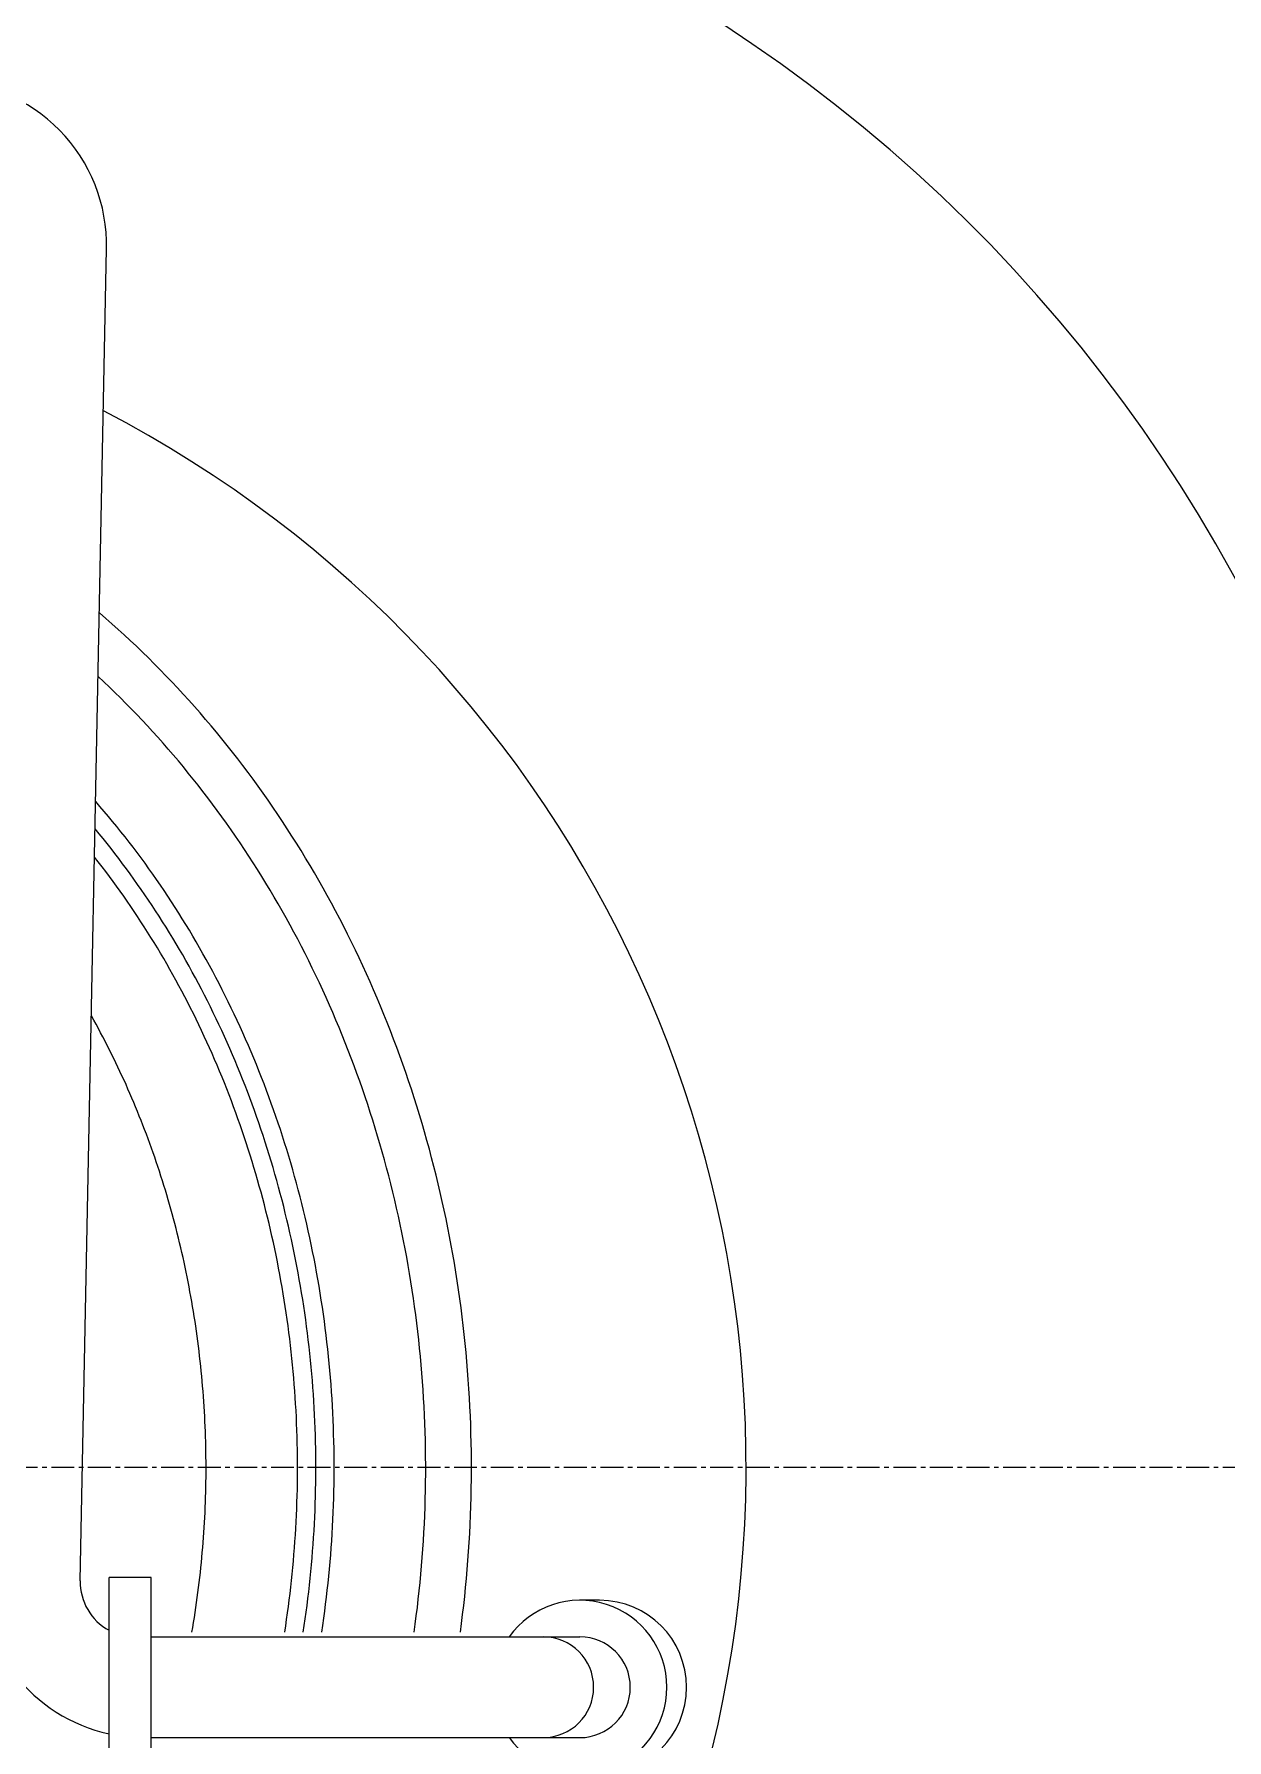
# Model space of a CAD drawing. Extents: x -190 to 176, y -982 to 176.
# Drawn here: x 26.1 to 91.3, y -14.9 to 78.3 of the extents above; entities that cross this region are included whole.
import ezdxf

# ---------------------------------------------------------------- set-up
doc = ezdxf.new("R2010")
doc.units = 0
doc.linetypes.add('CENTER', pattern=[2, 1.25, -0.25, 0.25, -0.25])
doc.linetypes.add('DASHED', pattern=[0.75, 0.5, -0.25])
doc.layers.get('0').update_dxf_attribs({"linetype": 'CONTINUOUS'})
doc.layers.add('CENTER', color=1, linetype='CENTER')

msp = doc.modelspace()

# ---------------------------------------------------------------- linework, layer by layer
at = {"color": 7, "linetype": 'CONTINUOUS'}
for p, q in [((28.627, -6.191), (30.068, 66.572)), ((32.5, -6), (30.2, -6)), ((30.2, -18), (30.2, -6)), ((32.5, -18), (32.5, -6)), ((57, -7.25), (55.929, -7.25)), ((32.5, -9.25), (55.929, -9.25)), ((32.5, -14.75), (55.929, -14.75))]:
    msp.add_line(p, q, dxfattribs=at)
for points in [[(49.394, -9, 0), (49.459, -8.511, 0), (49.519, -8.022, 0), (49.576, -7.532, 0), (49.63, -7.041, 0), (49.68, -6.55, 0), (49.726, -6.059, 0), (49.769, -5.567, 0), (49.808, -5.074, 0), (49.844, -4.582, 0), (49.875, -4.089, 0), (49.904, -3.595, 0), (49.928, -3.102, 0), (49.949, -2.608, 0), (49.967, -2.114, 0), (49.98, -1.619, 0), (49.99, -1.125, 0), (49.997, -0.631, 0), (50, -0.136, 0), (49.999, 0.358, 0), (49.994, 0.853, 0), (49.986, 1.347, 0), (49.975, 1.841, 0), (49.959, 2.335, 0), (49.94, 2.829, 0), (49.918, 3.323, 0), (49.891, 3.817, 0), (49.862, 4.31, 0), (49.828, 4.803, 0), (49.791, 5.295, 0), (49.75, 5.787, 0), (49.706, 6.279, 0), (49.658, 6.771, 0), (49.606, 7.261, 0), (49.551, 7.752, 0), (49.492, 8.241, 0), (49.43, 8.731, 0), (49.364, 9.219, 0), (49.295, 9.707, 0), (49.221, 10.194, 0), (49.145, 10.68, 0), (49.065, 11.166, 0), (48.981, 11.651, 0), (48.893, 12.135, 0), (48.802, 12.618, 0), (48.708, 13.1, 0), (48.61, 13.581, 0), (48.508, 14.061, 0), (48.403, 14.54, 0), (48.294, 15.019, 0), (48.182, 15.496, 0), (48.067, 15.972, 0), (47.948, 16.446, 0), (47.825, 16.92, 0), (47.699, 17.392, 0), (47.569, 17.863, 0), (47.436, 18.333, 0), (47.3, 18.802, 0), (47.16, 19.269, 0), (47.017, 19.734, 0), (46.87, 20.198, 0), (46.72, 20.661, 0), (46.566, 21.122, 0), (46.409, 21.582, 0), (46.249, 22.04, 0), (46.085, 22.497, 0), (45.918, 22.952, 0), (45.748, 23.405, 0), (45.574, 23.857, 0), (45.397, 24.306, 0), (45.217, 24.755, 0), (45.033, 25.201, 0), (44.847, 25.645, 0), (44.657, 26.088, 0), (44.463, 26.528, 0), (44.267, 26.967, 0), (44.067, 27.404, 0), (43.864, 27.839, 0), (43.658, 28.271, 0), (43.448, 28.702, 0), (43.236, 29.131, 0), (43.02, 29.557, 0), (42.801, 29.982, 0), (42.58, 30.404, 0), (42.355, 30.824, 0), (42.126, 31.241, 0), (41.895, 31.657, 0), (41.661, 32.07, 0), (41.424, 32.481, 0), (41.184, 32.889, 0), (40.941, 33.295, 0), (40.694, 33.699, 0), (40.445, 34.1, 0), (40.193, 34.499, 0), (39.938, 34.895, 0), (39.68, 35.289, 0), (39.419, 35.68, 0), (39.156, 36.069, 0), (38.889, 36.455, 0), (38.62, 36.838, 0), (38.348, 37.218, 0), (38.073, 37.596, 0), (37.795, 37.971, 0), (37.515, 38.344, 0), (37.232, 38.713, 0), (36.946, 39.08, 0), (36.657, 39.444, 0), (36.366, 39.805, 0), (36.072, 40.163, 0), (35.776, 40.519, 0), (35.477, 40.871, 0), (35.175, 41.22, 0), (34.871, 41.566, 0), (34.564, 41.91, 0), (34.255, 42.25, 0), (33.943, 42.587, 0), (33.629, 42.921, 0), (33.312, 43.252, 0), (32.993, 43.58, 0), (32.672, 43.905, 0), (32.348, 44.227, 0), (32.022, 44.545, 0), (31.693, 44.86, 0), (31.362, 45.172, 0), (31.029, 45.48, 0), (30.694, 45.785, 0), (30.356, 46.087, 0), (30.016, 46.386, 0), (29.674, 46.681, 0)], [(46.866, -9, 0), (46.928, -8.548, 0), (46.987, -8.095, 0), (47.044, -7.641, 0), (47.096, -7.187, 0), (47.146, -6.733, 0), (47.192, -6.278, 0), (47.236, -5.822, 0), (47.275, -5.366, 0), (47.312, -4.91, 0), (47.345, -4.454, 0), (47.376, -3.997, 0), (47.402, -3.54, 0), (47.426, -3.082, 0), (47.446, -2.625, 0), (47.464, -2.167, 0), (47.477, -1.709, 0), (47.488, -1.251, 0), (47.495, -0.793, 0), (47.499, -0.335, 0), (47.5, 0.123, 0), (47.497, 0.582, 0), (47.492, 1.04, 0), (47.483, 1.498, 0), (47.47, 1.956, 0), (47.455, 2.414, 0), (47.436, 2.871, 0), (47.414, 3.329, 0), (47.388, 3.786, 0), (47.36, 4.243, 0), (47.328, 4.7, 0), (47.293, 5.156, 0), (47.254, 5.612, 0), (47.213, 6.068, 0), (47.168, 6.523, 0), (47.12, 6.978, 0), (47.068, 7.432, 0), (47.014, 7.886, 0), (46.956, 8.339, 0), (46.895, 8.791, 0), (46.831, 9.243, 0), (46.763, 9.695, 0), (46.692, 10.146, 0), (46.618, 10.596, 0), (46.541, 11.045, 0), (46.461, 11.493, 0), (46.377, 11.941, 0), (46.291, 12.388, 0), (46.201, 12.834, 0), (46.108, 13.28, 0), (46.011, 13.724, 0), (45.912, 14.167, 0), (45.809, 14.61, 0), (45.704, 15.051, 0), (45.595, 15.491, 0), (45.483, 15.931, 0), (45.367, 16.369, 0), (45.249, 16.806, 0), (45.128, 17.242, 0), (45.003, 17.676, 0), (44.876, 18.11, 0), (44.745, 18.542, 0), (44.611, 18.973, 0), (44.475, 19.403, 0), (44.335, 19.831, 0), (44.192, 20.258, 0), (44.046, 20.684, 0), (43.897, 21.108, 0), (43.745, 21.53, 0), (43.59, 21.952, 0), (43.432, 22.371, 0), (43.271, 22.79, 0), (43.107, 23.206, 0), (42.94, 23.621, 0), (42.77, 24.035, 0), (42.597, 24.446, 0), (42.422, 24.856, 0), (42.243, 25.265, 0), (42.061, 25.671, 0), (41.877, 26.076, 0), (41.69, 26.479, 0), (41.499, 26.88, 0), (41.306, 27.28, 0), (41.11, 27.677, 0), (40.911, 28.073, 0), (40.71, 28.466, 0), (40.506, 28.858, 0), (40.298, 29.248, 0), (40.089, 29.636, 0), (39.876, 30.021, 0), (39.66, 30.405, 0), (39.442, 30.786, 0), (39.221, 31.166, 0), (38.998, 31.543, 0), (38.772, 31.918, 0), (38.543, 32.291, 0), (38.311, 32.662, 0), (38.077, 33.03, 0), (37.84, 33.396, 0), (37.601, 33.76, 0), (37.359, 34.122, 0), (37.114, 34.481, 0), (36.867, 34.838, 0), (36.618, 35.192, 0), (36.365, 35.544, 0), (36.111, 35.894, 0), (35.854, 36.241, 0), (35.594, 36.585, 0), (35.332, 36.927, 0), (35.067, 37.267, 0), (34.8, 37.604, 0), (34.531, 37.938, 0), (34.26, 38.27, 0), (33.986, 38.599, 0), (33.709, 38.926, 0), (33.431, 39.249, 0), (33.15, 39.571, 0), (32.866, 39.889, 0), (32.581, 40.205, 0), (32.293, 40.518, 0), (32.003, 40.828, 0), (31.711, 41.135, 0), (31.416, 41.439, 0), (31.12, 41.741, 0), (30.821, 42.04, 0), (30.52, 42.336, 0), (30.218, 42.629, 0), (29.913, 42.919, 0), (29.606, 43.206, 0)], [(41.82, -9, 0), (41.877, -8.618, 0), (41.931, -8.235, 0), (41.983, -7.852, 0), (42.033, -7.468, 0), (42.08, -7.084, 0), (42.124, -6.7, 0), (42.166, -6.315, 0), (42.206, -5.93, 0), (42.243, -5.544, 0), (42.278, -5.158, 0), (42.31, -4.772, 0), (42.339, -4.385, 0), (42.367, -3.999, 0), (42.391, -3.612, 0), (42.413, -3.224, 0), (42.433, -2.837, 0), (42.45, -2.449, 0), (42.465, -2.062, 0), (42.477, -1.674, 0), (42.486, -1.286, 0), (42.493, -0.898, 0), (42.498, -0.51, 0), (42.5, -0.122, 0), (42.499, 0.266, 0), (42.496, 0.655, 0), (42.491, 1.043, 0), (42.483, 1.431, 0), (42.472, 1.819, 0), (42.459, 2.206, 0), (42.444, 2.594, 0), (42.426, 2.982, 0), (42.405, 3.369, 0), (42.382, 3.756, 0), (42.357, 4.143, 0), (42.329, 4.53, 0), (42.298, 4.916, 0), (42.265, 5.302, 0), (42.23, 5.688, 0), (42.191, 6.073, 0), (42.151, 6.459, 0), (42.108, 6.843, 0), (42.062, 7.228, 0), (42.014, 7.612, 0), (41.964, 7.995, 0), (41.911, 8.378, 0), (41.856, 8.76, 0), (41.798, 9.142, 0), (41.737, 9.524, 0), (41.675, 9.905, 0), (41.609, 10.285, 0), (41.541, 10.665, 0), (41.471, 11.044, 0), (41.399, 11.422, 0), (41.324, 11.8, 0), (41.246, 12.177, 0), (41.166, 12.553, 0), (41.084, 12.929, 0), (40.999, 13.303, 0), (40.911, 13.678, 0), (40.822, 14.051, 0), (40.73, 14.423, 0), (40.635, 14.795, 0), (40.538, 15.165, 0), (40.439, 15.535, 0), (40.337, 15.904, 0), (40.233, 16.272, 0), (40.127, 16.639, 0), (40.018, 17.005, 0), (39.907, 17.37, 0), (39.793, 17.733, 0), (39.678, 18.096, 0), (39.559, 18.458, 0), (39.439, 18.819, 0), (39.316, 19.178, 0), (39.191, 19.537, 0), (39.063, 19.894, 0), (38.933, 20.25, 0), (38.801, 20.605, 0), (38.667, 20.959, 0), (38.53, 21.312, 0), (38.391, 21.663, 0), (38.25, 22.013, 0), (38.106, 22.361, 0), (37.961, 22.709, 0), (37.813, 23.055, 0), (37.662, 23.399, 0), (37.51, 23.743, 0), (37.355, 24.084, 0), (37.198, 24.425, 0), (37.039, 24.764, 0), (36.878, 25.101, 0), (36.715, 25.437, 0), (36.549, 25.772, 0), (36.381, 26.105, 0), (36.211, 26.436, 0), (36.039, 26.766, 0), (35.865, 27.095, 0), (35.689, 27.421, 0), (35.51, 27.746, 0), (35.33, 28.07, 0), (35.147, 28.392, 0), (34.962, 28.712, 0), (34.776, 29.03, 0), (34.587, 29.347, 0), (34.396, 29.662, 0), (34.203, 29.975, 0), (34.008, 30.287, 0), (33.812, 30.596, 0), (33.613, 30.904, 0), (33.412, 31.21, 0), (33.209, 31.514, 0), (33.004, 31.817, 0), (32.797, 32.117, 0), (32.589, 32.416, 0), (32.378, 32.712, 0), (32.166, 33.007, 0), (31.951, 33.3, 0), (31.735, 33.591, 0), (31.517, 33.88, 0), (31.296, 34.166, 0), (31.075, 34.451, 0), (30.851, 34.734, 0), (30.625, 35.015, 0), (30.398, 35.293, 0), (30.169, 35.57, 0), (29.938, 35.844, 0), (29.705, 36.117, 0), (29.471, 36.387, 0)], [(40.808, -9, 0), (40.864, -8.633, 0), (40.917, -8.265, 0), (40.968, -7.897, 0), (41.017, -7.528, 0), (41.064, -7.159, 0), (41.108, -6.79, 0), (41.15, -6.42, 0), (41.189, -6.05, 0), (41.226, -5.679, 0), (41.261, -5.308, 0), (41.293, -4.937, 0), (41.323, -4.566, 0), (41.351, -4.194, 0), (41.376, -3.822, 0), (41.399, -3.45, 0), (41.42, -3.078, 0), (41.438, -2.705, 0), (41.454, -2.332, 0), (41.468, -1.96, 0), (41.479, -1.587, 0), (41.487, -1.214, 0), (41.494, -0.841, 0), (41.498, -0.467, 0), (41.5, -0.094, 0), (41.499, 0.279, 0), (41.496, 0.652, 0), (41.491, 1.025, 0), (41.483, 1.398, 0), (41.473, 1.771, 0), (41.461, 2.144, 0), (41.446, 2.517, 0), (41.429, 2.889, 0), (41.41, 3.262, 0), (41.388, 3.634, 0), (41.364, 4.006, 0), (41.337, 4.378, 0), (41.309, 4.75, 0), (41.277, 5.121, 0), (41.244, 5.492, 0), (41.208, 5.863, 0), (41.17, 6.233, 0), (41.129, 6.603, 0), (41.086, 6.973, 0), (41.041, 7.342, 0), (40.993, 7.711, 0), (40.944, 8.079, 0), (40.891, 8.447, 0), (40.837, 8.814, 0), (40.78, 9.181, 0), (40.721, 9.548, 0), (40.659, 9.914, 0), (40.595, 10.279, 0), (40.529, 10.644, 0), (40.461, 11.008, 0), (40.39, 11.371, 0), (40.317, 11.734, 0), (40.242, 12.097, 0), (40.164, 12.458, 0), (40.084, 12.819, 0), (40.002, 13.179, 0), (39.918, 13.538, 0), (39.831, 13.897, 0), (39.742, 14.255, 0), (39.651, 14.611, 0), (39.557, 14.968, 0), (39.462, 15.323, 0), (39.364, 15.677, 0), (39.263, 16.031, 0), (39.161, 16.383, 0), (39.056, 16.735, 0), (38.95, 17.086, 0), (38.84, 17.436, 0), (38.729, 17.784, 0), (38.616, 18.132, 0), (38.5, 18.479, 0), (38.382, 18.824, 0), (38.262, 19.169, 0), (38.14, 19.512, 0), (38.015, 19.855, 0), (37.889, 20.196, 0), (37.76, 20.536, 0), (37.629, 20.875, 0), (37.496, 21.213, 0), (37.361, 21.549, 0), (37.224, 21.885, 0), (37.084, 22.219, 0), (36.943, 22.552, 0), (36.799, 22.883, 0), (36.654, 23.213, 0), (36.506, 23.543, 0), (36.356, 23.87, 0), (36.204, 24.196, 0), (36.05, 24.521, 0), (35.894, 24.845, 0), (35.736, 25.167, 0), (35.576, 25.487, 0), (35.414, 25.806, 0), (35.25, 26.124, 0), (35.084, 26.44, 0), (34.916, 26.755, 0), (34.745, 27.068, 0), (34.573, 27.38, 0), (34.399, 27.69, 0), (34.223, 27.999, 0), (34.045, 28.305, 0), (33.866, 28.611, 0), (33.684, 28.915, 0), (33.5, 29.217, 0), (33.315, 29.517, 0), (33.127, 29.816, 0), (32.938, 30.113, 0), (32.746, 30.408, 0), (32.553, 30.702, 0), (32.358, 30.994, 0), (32.161, 31.284, 0), (31.963, 31.572, 0), (31.762, 31.858, 0), (31.56, 32.143, 0), (31.356, 32.426, 0), (31.15, 32.707, 0), (30.943, 32.986, 0), (30.733, 33.264, 0), (30.522, 33.539, 0), (30.309, 33.812, 0), (30.095, 34.084, 0), (29.878, 34.354, 0), (29.66, 34.621, 0), (29.441, 34.887, 0)], [(39.797, -9, 0), (39.851, -8.648, 0), (39.903, -8.296, 0), (39.953, -7.943, 0), (40.001, -7.589, 0), (40.047, -7.236, 0), (40.09, -6.881, 0), (40.132, -6.527, 0), (40.171, -6.172, 0), (40.208, -5.817, 0), (40.242, -5.461, 0), (40.275, -5.106, 0), (40.305, -4.749, 0), (40.334, -4.393, 0), (40.359, -4.036, 0), (40.383, -3.68, 0), (40.405, -3.323, 0), (40.424, -2.965, 0), (40.441, -2.608, 0), (40.456, -2.251, 0), (40.469, -1.893, 0), (40.48, -1.535, 0), (40.488, -1.177, 0), (40.494, -0.82, 0), (40.498, -0.462, 0), (40.5, -0.104, 0), (40.499, 0.254, 0), (40.497, 0.612, 0), (40.492, 0.97, 0), (40.485, 1.328, 0), (40.475, 1.686, 0), (40.464, 2.043, 0), (40.45, 2.401, 0), (40.434, 2.758, 0), (40.416, 3.116, 0), (40.396, 3.473, 0), (40.373, 3.83, 0), (40.349, 4.187, 0), (40.322, 4.543, 0), (40.293, 4.899, 0), (40.261, 5.255, 0), (40.228, 5.611, 0), (40.192, 5.966, 0), (40.154, 6.321, 0), (40.114, 6.676, 0), (40.072, 7.03, 0), (40.028, 7.384, 0), (39.981, 7.738, 0), (39.932, 8.091, 0), (39.882, 8.444, 0), (39.828, 8.796, 0), (39.773, 9.148, 0), (39.716, 9.499, 0), (39.656, 9.85, 0), (39.594, 10.2, 0), (39.53, 10.55, 0), (39.464, 10.899, 0), (39.396, 11.247, 0), (39.325, 11.595, 0), (39.253, 11.943, 0), (39.178, 12.289, 0), (39.102, 12.635, 0), (39.023, 12.98, 0), (38.941, 13.325, 0), (38.858, 13.669, 0), (38.773, 14.012, 0), (38.686, 14.354, 0), (38.596, 14.696, 0), (38.505, 15.036, 0), (38.411, 15.376, 0), (38.315, 15.715, 0), (38.217, 16.053, 0), (38.117, 16.391, 0), (38.015, 16.727, 0), (37.911, 17.063, 0), (37.805, 17.397, 0), (37.697, 17.731, 0), (37.586, 18.064, 0), (37.474, 18.395, 0), (37.359, 18.726, 0), (37.243, 19.056, 0), (37.124, 19.384, 0), (37.004, 19.712, 0), (36.882, 20.038, 0), (36.757, 20.364, 0), (36.631, 20.688, 0), (36.502, 21.012, 0), (36.372, 21.334, 0), (36.239, 21.654, 0), (36.105, 21.974, 0), (35.968, 22.293, 0), (35.83, 22.61, 0), (35.69, 22.926, 0), (35.547, 23.241, 0), (35.403, 23.554, 0), (35.257, 23.866, 0), (35.109, 24.177, 0), (34.959, 24.487, 0), (34.807, 24.795, 0), (34.653, 25.102, 0), (34.498, 25.408, 0), (34.34, 25.712, 0), (34.181, 26.015, 0), (34.02, 26.316, 0), (33.856, 26.616, 0), (33.691, 26.915, 0), (33.525, 27.212, 0), (33.356, 27.508, 0), (33.186, 27.802, 0), (33.013, 28.094, 0), (32.839, 28.385, 0), (32.663, 28.674, 0), (32.486, 28.962, 0), (32.306, 29.249, 0), (32.125, 29.534, 0), (31.942, 29.817, 0), (31.758, 30.098, 0), (31.571, 30.378, 0), (31.383, 30.656, 0), (31.194, 30.933, 0), (31.002, 31.208, 0), (30.809, 31.481, 0), (30.614, 31.752, 0), (30.418, 32.022, 0), (30.219, 32.29, 0), (30.02, 32.556, 0), (29.818, 32.821, 0), (29.615, 33.083, 0), (29.41, 33.344, 0)], [(34.732, -9, 0), (34.778, -8.73, 0), (34.822, -8.46, 0), (34.865, -8.189, 0), (34.907, -7.918, 0), (34.947, -7.647, 0), (34.986, -7.375, 0), (35.023, -7.103, 0), (35.06, -6.831, 0), (35.094, -6.559, 0), (35.127, -6.286, 0), (35.159, -6.013, 0), (35.19, -5.74, 0), (35.219, -5.466, 0), (35.246, -5.192, 0), (35.272, -4.919, 0), (35.297, -4.644, 0), (35.32, -4.37, 0), (35.342, -4.096, 0), (35.363, -3.821, 0), (35.382, -3.546, 0), (35.4, -3.271, 0), (35.416, -2.996, 0), (35.431, -2.721, 0), (35.444, -2.446, 0), (35.456, -2.171, 0), (35.466, -1.895, 0), (35.475, -1.62, 0), (35.483, -1.344, 0), (35.489, -1.068, 0), (35.494, -0.793, 0), (35.498, -0.517, 0), (35.499, -0.241, 0), (35.5, 0.035, 0), (35.499, 0.31, 0), (35.497, 0.586, 0), (35.493, 0.862, 0), (35.488, 1.138, 0), (35.481, 1.413, 0), (35.473, 1.689, 0), (35.464, 1.964, 0), (35.453, 2.24, 0), (35.441, 2.515, 0), (35.427, 2.79, 0), (35.412, 3.065, 0), (35.395, 3.34, 0), (35.377, 3.615, 0), (35.358, 3.89, 0), (35.337, 4.165, 0), (35.315, 4.439, 0), (35.291, 4.713, 0), (35.266, 4.987, 0), (35.239, 5.261, 0), (35.212, 5.535, 0), (35.182, 5.808, 0), (35.151, 6.081, 0), (35.119, 6.354, 0), (35.086, 6.627, 0), (35.051, 6.899, 0), (35.014, 7.171, 0), (34.976, 7.443, 0), (34.937, 7.715, 0), (34.897, 7.986, 0), (34.855, 8.257, 0), (34.811, 8.528, 0), (34.766, 8.798, 0), (34.72, 9.068, 0), (34.672, 9.337, 0), (34.623, 9.606, 0), (34.573, 9.875, 0), (34.521, 10.143, 0), (34.468, 10.411, 0), (34.414, 10.679, 0), (34.358, 10.946, 0), (34.3, 11.213, 0), (34.242, 11.479, 0), (34.182, 11.745, 0), (34.12, 12.01, 0), (34.057, 12.275, 0), (33.993, 12.539, 0), (33.928, 12.803, 0), (33.861, 13.066, 0), (33.792, 13.329, 0), (33.723, 13.591, 0), (33.652, 13.853, 0), (33.579, 14.114, 0), (33.506, 14.374, 0), (33.431, 14.634, 0), (33.354, 14.894, 0), (33.277, 15.153, 0), (33.197, 15.411, 0), (33.117, 15.668, 0), (33.035, 15.925, 0), (32.952, 16.182, 0), (32.868, 16.437, 0), (32.782, 16.692, 0), (32.695, 16.947, 0), (32.607, 17.2, 0), (32.517, 17.453, 0), (32.426, 17.705, 0), (32.334, 17.957, 0), (32.241, 18.208, 0), (32.146, 18.458, 0), (32.05, 18.707, 0), (31.952, 18.956, 0), (31.854, 19.204, 0), (31.753, 19.451, 0), (31.652, 19.697, 0), (31.55, 19.942, 0), (31.446, 20.187, 0), (31.341, 20.431, 0), (31.235, 20.674, 0), (31.127, 20.916, 0), (31.018, 21.157, 0), (30.908, 21.398, 0), (30.797, 21.638, 0), (30.684, 21.877, 0), (30.57, 22.114, 0), (30.455, 22.351, 0), (30.339, 22.587, 0), (30.222, 22.823, 0), (30.103, 23.057, 0), (29.983, 23.29, 0), (29.862, 23.523, 0), (29.74, 23.754, 0), (29.616, 23.985, 0), (29.491, 24.214, 0), (29.366, 24.443, 0), (29.238, 24.671, 0)]]:
    msp.add_polyline3d(points, dxfattribs=at)
for radius in [156.3, 154.048]:
    msp.add_circle((0, 0), radius, dxfattribs=at)
at = {"color": 3, "linetype": 'DASHED'}
for radius in [155.1, 152.949]:
    msp.add_circle((0, 0), radius, dxfattribs=at)
at = {"color": 7, "linetype": 'CONTINUOUS'}
for centre, radius, start, end in [((-0.089, -0.042), 125, 358.66657, 51.33343), ((17.974, 8.381), 84, 343.69172, 66.30828), ((21.07, 66.75), 9, 358.86558, 90), ((0, 0), 65, 117.3801, 62.6199), ((32.129, -5.75), 9, 178.77679, 257.62179), ((31.627, -6.25), 3, 178.86558, 241.60102), ((55.929, -12), 4.75, 215.37654, 144.62346), ((57, -12), 4.75, 270, 90), ((53.926, -12), 2.75, 270, 90), ((55.929, -12), 2.75, 270, 90)]:
    msp.add_arc(centre, radius, start, end, dxfattribs=at)
at = {"layer": 'CENTER', "color": 1, "linetype": 'CENTER'}
msp.add_line((176.3, 0), (-176.3, 0), dxfattribs=at)

doc.saveas('drawing.dxf')
